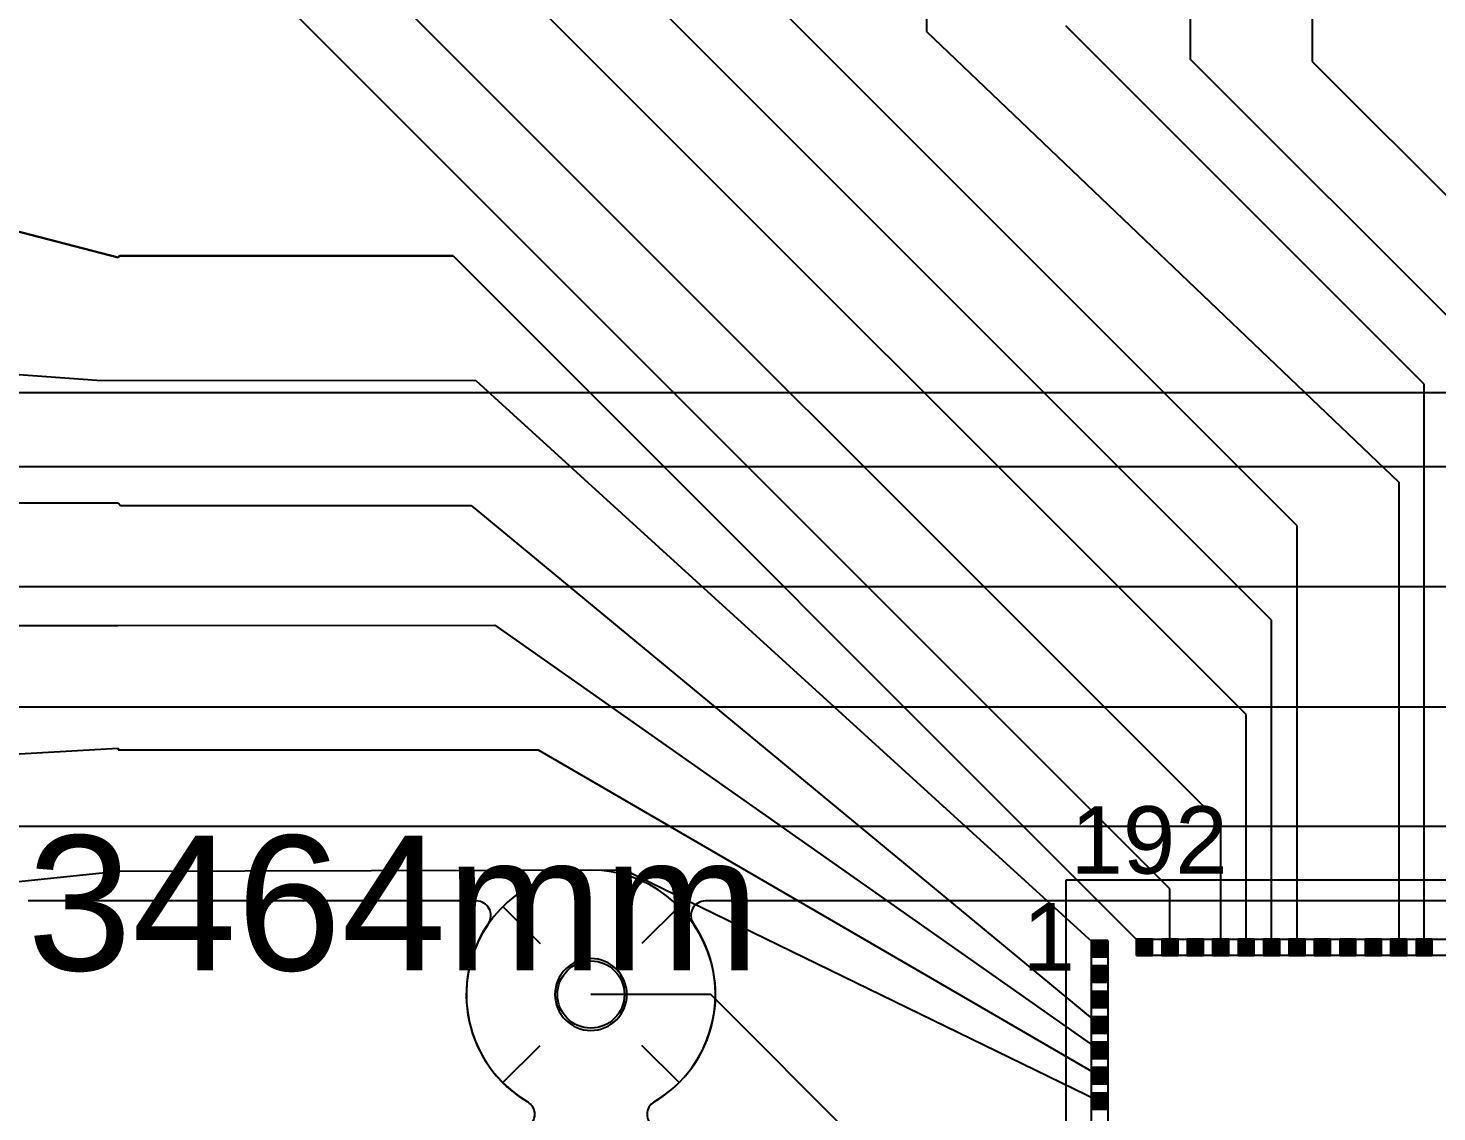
# Model space of a CAD drawing. Header units: inches. Extents: x -0.63 to 3.45, y 0 to 2.67.
# Drawn here: x 0.6427 to 0.9364, y 1.1405 to 1.3665 of the extents above; entities that cross this region are included whole.
import ezdxf

# ---------------------------------------------------------------- set-up
doc = ezdxf.new("R2010")
doc.units = ezdxf.units.IN
doc.header["$MEASUREMENT"] = 0
for name, color, linetype in [('BOARD_DIMS', 7, 'Continuous'), ('Bottom', 7, 'Continuous'), ('DIE_PAD_Layer_20', 7, 'Continuous'), ('L2_GND', 7, 'Continuous'), ('L5_GND', 7, 'Continuous'), ('Layer_20', 7, 'Continuous'), ('LAYNR4', 7, 'Continuous'), ('LAYNR5', 7, 'Continuous'), ('LAYNR8', 7, 'Continuous'), ('PADLAYER_BOT', 7, 'Continuous'), ('PADLAYER_INNER', 7, 'Continuous'), ('PADLAYER_TOP', 7, 'Continuous'), ('TOOL_TOP', 7, 'Continuous'), ('Trace_Route_Top', 7, 'Continuous')]:
    doc.layers.add(name, color=color, linetype=linetype)

# ---------------------------------------------------------------- blocks, each defined once
blk = doc.blocks.new('SE185')
at = {"layer": 'Trace_Route_Top', "color": 7, "linetype": 'Continuous'}
for p, q in [((0.93374, 1.29226), (0.859, 1.367)), ((0.93374, 1.17482), (0.93374, 1.29226))]:
    blk.add_line(p, q, dxfattribs=at)
blk = doc.blocks.new('SE184')
at = {"layer": 'Trace_Route_Top'}
blk.add_blockref('SE185', (0, 0), dxfattribs=at)
blk = doc.blocks.new('SE195')
at = {"layer": 'Trace_Route_Top', "color": 7, "linetype": 'Continuous'}
blk.add_line((0.56, 1.3), (0.657, 1.29311), dxfattribs=at)
blk = doc.blocks.new('SE194')
at = {"layer": 'Trace_Route_Top'}
blk.add_blockref('SE195', (0, 0), dxfattribs=at)
blk = doc.blocks.new('SE197')
at = {"layer": 'Trace_Route_Top', "color": 7, "linetype": 'Continuous'}
blk.add_line((0.657, 1.29311), (0.736, 1.293), dxfattribs=at)
blk = doc.blocks.new('SE196')
at = {"layer": 'Trace_Route_Top'}
blk.add_blockref('SE197', (0, 0), dxfattribs=at)
blk = doc.blocks.new('SE199')
at = {"layer": 'Trace_Route_Top', "color": 7, "linetype": 'Continuous'}
blk.add_line((0.736, 1.293), (0.86606, 1.17457), dxfattribs=at)
blk = doc.blocks.new('SE198')
at = {"layer": 'Trace_Route_Top'}
blk.add_blockref('SE199', (0, 0), dxfattribs=at)
blk = doc.blocks.new('SE223')
at = {"layer": 'LAYNR4', "color": 7, "linetype": 'Continuous'}
blk.add_line((1.7, 1.275), (0.6, 1.275), dxfattribs=at)
blk = doc.blocks.new('SE222')
at = {"layer": 'LAYNR4'}
blk.add_blockref('SE223', (0, 0), dxfattribs=at)
blk = doc.blocks.new('SE225')
at = {"layer": 'Trace_Route_Top', "color": 7, "linetype": 'Continuous'}
for p, q in [((0.525, 1.26), (0.55252, 1.26752)), ((0.55252, 1.26752), (0.66142, 1.26752))]:
    blk.add_line(p, q, dxfattribs=at)
blk = doc.blocks.new('SE224')
at = {"layer": 'Trace_Route_Top'}
blk.add_blockref('SE225', (0, 0), dxfattribs=at)
blk = doc.blocks.new('SE227')
at = {"layer": 'Trace_Route_Top', "color": 7, "linetype": 'Continuous'}
blk.add_line((0.66142, 1.26752), (0.66194, 1.267), dxfattribs=at)
blk = doc.blocks.new('SE226')
at = {"layer": 'Trace_Route_Top'}
blk.add_blockref('SE227', (0, 0), dxfattribs=at)
blk = doc.blocks.new('SE229')
at = {"layer": 'Trace_Route_Top', "color": 7, "linetype": 'Continuous'}
blk.add_line((0.66194, 1.267), (0.735, 1.267), dxfattribs=at)
blk = doc.blocks.new('SE228')
at = {"layer": 'Trace_Route_Top'}
blk.add_blockref('SE229', (0, 0), dxfattribs=at)
blk = doc.blocks.new('SE231')
at = {"layer": 'Trace_Route_Top', "color": 7, "linetype": 'Continuous'}
blk.add_line((0.735, 1.267), (0.86606, 1.15867), dxfattribs=at)
blk = doc.blocks.new('SE230')
at = {"layer": 'Trace_Route_Top'}
blk.add_blockref('SE231', (0, 0), dxfattribs=at)
blk = doc.blocks.new('SE283')
at = {"layer": 'Trace_Route_Top', "color": 7, "linetype": 'Continuous'}
blk.add_line((0.91043, 1.50669), (0.91043, 1.35957), dxfattribs=at)
blk = doc.blocks.new('SE282')
at = {"layer": 'Trace_Route_Top'}
blk.add_blockref('SE283', (0, 0), dxfattribs=at)
blk = doc.blocks.new('SE285')
at = {"layer": 'Trace_Route_Top', "color": 7, "linetype": 'Continuous'}
for p, q in [((0.91043, 1.35957), (0.96024, 1.30976)), ((0.96024, 1.30976), (0.96024, 1.17482))]:
    blk.add_line(p, q, dxfattribs=at)
blk = doc.blocks.new('SE284')
at = {"layer": 'Trace_Route_Top'}
blk.add_blockref('SE285', (0, 0), dxfattribs=at)
blk = doc.blocks.new('SE351')
at = {"layer": 'Trace_Route_Top', "color": 7, "linetype": 'Continuous'}
for p, q in [((0.66172, 1.319), (0.66142, 1.3187)), ((0.73125, 1.319), (0.66172, 1.319))]:
    blk.add_line(p, q, dxfattribs=at)
blk = doc.blocks.new('SE350')
at = {"layer": 'Trace_Route_Top'}
blk.add_blockref('SE351', (0, 0), dxfattribs=at)
blk = doc.blocks.new('SE353')
at = {"layer": 'Trace_Route_Top', "color": 7, "linetype": 'Continuous'}
blk.add_line((0.66142, 1.3187), (0.56, 1.345), dxfattribs=at)
blk = doc.blocks.new('SE352')
at = {"layer": 'Trace_Route_Top'}
blk.add_blockref('SE353', (0, 0), dxfattribs=at)
blk = doc.blocks.new('SE357')
at = {"layer": 'Trace_Route_Top', "color": 7, "linetype": 'Continuous'}
for p, q in [((0.66172, 1.319), (0.66142, 1.3187)), ((0.73125, 1.319), (0.66172, 1.319))]:
    blk.add_line(p, q, dxfattribs=at)
blk = doc.blocks.new('SE356')
at = {"layer": 'Trace_Route_Top'}
blk.add_blockref('SE357', (0, 0), dxfattribs=at)
blk = doc.blocks.new('SE359')
at = {"layer": 'Trace_Route_Top', "color": 7, "linetype": 'Continuous'}
blk.add_line((0.66142, 1.3187), (0.56, 1.345), dxfattribs=at)
blk = doc.blocks.new('SE358')
at = {"layer": 'Trace_Route_Top'}
blk.add_blockref('SE359', (0, 0), dxfattribs=at)
blk = doc.blocks.new('SE363')
at = {"layer": 'Trace_Route_Top', "color": 7, "linetype": 'Continuous'}
for p, q in [((0.89663, 1.22337), (0.73906, 1.38094)), ((0.89663, 1.17482), (0.89663, 1.22337))]:
    blk.add_line(p, q, dxfattribs=at)
blk = doc.blocks.new('SE362')
at = {"layer": 'Trace_Route_Top'}
blk.add_blockref('SE363', (0, 0), dxfattribs=at)
blk = doc.blocks.new('SE369')
at = {"layer": 'Trace_Route_Top', "color": 7, "linetype": 'Continuous'}
for p, q in [((0.66142, 1.3187), (0.66172, 1.319)), ((0.66172, 1.319), (0.73125, 1.319))]:
    blk.add_line(p, q, dxfattribs=at)
blk = doc.blocks.new('SE368')
at = {"layer": 'Trace_Route_Top'}
blk.add_blockref('SE369', (0, 0), dxfattribs=at)
blk = doc.blocks.new('SE371')
at = {"layer": 'Trace_Route_Top', "color": 7, "linetype": 'Continuous'}
blk.add_line((0.73125, 1.319), (0.87543, 1.17482), dxfattribs=at)
blk = doc.blocks.new('SE370')
at = {"layer": 'Trace_Route_Top'}
blk.add_blockref('SE371', (0, 0), dxfattribs=at)
blk = doc.blocks.new('SE373')
at = {"layer": 'Trace_Route_Top', "color": 7, "linetype": 'Continuous'}
for p, q in [((0.89133, 1.20067), (0.69653, 1.39547)), ((0.89133, 1.17482), (0.89133, 1.20067))]:
    blk.add_line(p, q, dxfattribs=at)
blk = doc.blocks.new('SE372')
at = {"layer": 'Trace_Route_Top'}
blk.add_blockref('SE373', (0, 0), dxfattribs=at)
blk = doc.blocks.new('SE377')
at = {"layer": 'Trace_Route_Top', "color": 7, "linetype": 'Continuous'}
for p, q in [((0.66142, 1.3187), (0.66172, 1.319)), ((0.66172, 1.319), (0.73125, 1.319))]:
    blk.add_line(p, q, dxfattribs=at)
blk = doc.blocks.new('SE376')
at = {"layer": 'Trace_Route_Top'}
blk.add_blockref('SE377', (0, 0), dxfattribs=at)
blk = doc.blocks.new('SE379')
at = {"layer": 'Trace_Route_Top', "color": 7, "linetype": 'Continuous'}
blk.add_line((0.73125, 1.319), (0.87543, 1.17482), dxfattribs=at)
blk = doc.blocks.new('SE378')
at = {"layer": 'Trace_Route_Top'}
blk.add_blockref('SE379', (0, 0), dxfattribs=at)
blk = doc.blocks.new('SE381')
at = {"layer": 'Trace_Route_Top', "color": 7, "linetype": 'Continuous'}
for p, q in [((0.88073, 1.187), (0.69785, 1.36988)), ((0.88073, 1.17482), (0.88073, 1.187))]:
    blk.add_line(p, q, dxfattribs=at)
blk = doc.blocks.new('SE380')
at = {"layer": 'Trace_Route_Top'}
blk.add_blockref('SE381', (0, 0), dxfattribs=at)
blk = doc.blocks.new('SE385')
at = {"layer": 'Trace_Route_Top', "color": 7, "linetype": 'Continuous'}
blk.add_line((0.56, 1.345), (0.66142, 1.3187), dxfattribs=at)
blk = doc.blocks.new('SE384')
at = {"layer": 'Trace_Route_Top'}
blk.add_blockref('SE385', (0, 0), dxfattribs=at)
blk = doc.blocks.new('SE387')
at = {"layer": 'Trace_Route_Top', "color": 7, "linetype": 'Continuous'}
for p, q in [((0.66142, 1.3187), (0.66172, 1.319)), ((0.66172, 1.319), (0.73125, 1.319))]:
    blk.add_line(p, q, dxfattribs=at)
blk = doc.blocks.new('SE386')
at = {"layer": 'Trace_Route_Top'}
blk.add_blockref('SE387', (0, 0), dxfattribs=at)
blk = doc.blocks.new('SE389')
at = {"layer": 'Trace_Route_Top', "color": 7, "linetype": 'Continuous'}
blk.add_line((0.73125, 1.319), (0.87543, 1.17482), dxfattribs=at)
blk = doc.blocks.new('SE388')
at = {"layer": 'Trace_Route_Top'}
blk.add_blockref('SE389', (0, 0), dxfattribs=at)
blk = doc.blocks.new('SE411')
at = {"layer": 'Trace_Route_Top', "color": 7, "linetype": 'Continuous'}
for p, q in [((0.945, 1.3), (0.885, 1.36)), ((0.93904, 1.17482), (0.945, 1.3))]:
    blk.add_line(p, q, dxfattribs=at)
blk = doc.blocks.new('SE410')
at = {"layer": 'Trace_Route_Top'}
blk.add_blockref('SE411', (0, 0), dxfattribs=at)
blk = doc.blocks.new('SE413')
at = {"layer": 'Trace_Route_Top', "color": 7, "linetype": 'Continuous'}
blk.add_line((0.885, 1.36), (0.885, 1.41), dxfattribs=at)
blk = doc.blocks.new('SE412')
at = {"layer": 'Trace_Route_Top'}
blk.add_blockref('SE413', (0, 0), dxfattribs=at)
blk = doc.blocks.new('SE415')
at = {"layer": 'Trace_Route_Top', "color": 7, "linetype": 'Continuous'}
for p, q in [((0.90724, 1.26276), (0.785, 1.385)), ((0.90724, 1.17482), (0.90724, 1.26276))]:
    blk.add_line(p, q, dxfattribs=at)
blk = doc.blocks.new('SE414')
at = {"layer": 'Trace_Route_Top'}
blk.add_blockref('SE415', (0, 0), dxfattribs=at)
blk = doc.blocks.new('SE419')
at = {"layer": 'Trace_Route_Top', "color": 7, "linetype": 'Continuous'}
for p, q in [((0.90194, 1.24306), (0.75689, 1.38811)), ((0.90194, 1.17482), (0.90194, 1.24306))]:
    blk.add_line(p, q, dxfattribs=at)
blk = doc.blocks.new('SE418')
at = {"layer": 'Trace_Route_Top'}
blk.add_blockref('SE419', (0, 0), dxfattribs=at)
blk = doc.blocks.new('SE435')
at = {"layer": 'Trace_Route_Top', "color": 7, "linetype": 'Continuous'}
blk.add_line((0.83083, 1.11917), (0.785, 1.165), dxfattribs=at)
blk = doc.blocks.new('SE434')
at = {"layer": 'Trace_Route_Top'}
blk.add_blockref('SE435', (0, 0), dxfattribs=at)
blk = doc.blocks.new('SE437')
at = {"layer": 'Trace_Route_Top', "color": 7, "linetype": 'Continuous'}
blk.add_line((0.785, 1.165), (0.76, 1.165), dxfattribs=at)
blk = doc.blocks.new('SE436')
at = {"layer": 'Trace_Route_Top'}
blk.add_blockref('SE437', (0, 0), dxfattribs=at)
blk = doc.blocks.new('SE571')
at = {"layer": 'Trace_Route_Top', "color": 7, "linetype": 'Continuous'}
blk.add_line((0.83, 1.50669), (0.83, 1.36581), dxfattribs=at)
blk = doc.blocks.new('SE570')
at = {"layer": 'Trace_Route_Top'}
blk.add_blockref('SE571', (0, 0), dxfattribs=at)
blk = doc.blocks.new('SE573')
at = {"layer": 'Trace_Route_Top', "color": 7, "linetype": 'Continuous'}
for p, q in [((0.83, 1.36581), (0.92844, 1.27181)), ((0.92844, 1.27181), (0.92844, 1.17482))]:
    blk.add_line(p, q, dxfattribs=at)
blk = doc.blocks.new('SE572')
at = {"layer": 'Trace_Route_Top'}
blk.add_blockref('SE573', (0, 0), dxfattribs=at)
blk = doc.blocks.new('SE675')
at = {"layer": 'LAYNR4', "color": 7, "linetype": 'Continuous'}
blk.add_line((1.725, 1.25), (0.61, 1.25), dxfattribs=at)
blk = doc.blocks.new('SE674')
at = {"layer": 'LAYNR4'}
blk.add_blockref('SE675', (0, 0), dxfattribs=at)
blk = doc.blocks.new('SE677')
at = {"layer": 'Trace_Route_Top', "color": 7, "linetype": 'Continuous'}
for p, q in [((0.57, 1.24), (0.57, 1.24193)), ((0.57, 1.24193), (0.66142, 1.24193))]:
    blk.add_line(p, q, dxfattribs=at)
blk = doc.blocks.new('SE676')
at = {"layer": 'Trace_Route_Top'}
blk.add_blockref('SE677', (0, 0), dxfattribs=at)
blk = doc.blocks.new('SE679')
at = {"layer": 'Trace_Route_Top', "color": 7, "linetype": 'Continuous'}
blk.add_line((0.66142, 1.24193), (0.74, 1.242), dxfattribs=at)
blk = doc.blocks.new('SE678')
at = {"layer": 'Trace_Route_Top'}
blk.add_blockref('SE679', (0, 0), dxfattribs=at)
blk = doc.blocks.new('SE681')
at = {"layer": 'Trace_Route_Top', "color": 7, "linetype": 'Continuous'}
blk.add_line((0.74, 1.242), (0.86606, 1.15337), dxfattribs=at)
blk = doc.blocks.new('SE680')
at = {"layer": 'Trace_Route_Top'}
blk.add_blockref('SE681', (0, 0), dxfattribs=at)
blk = doc.blocks.new('SE683')
at = {"layer": 'LAYNR4', "color": 7, "linetype": 'Continuous'}
blk.add_line((0.61917, 1.225), (1.75, 1.225), dxfattribs=at)
blk = doc.blocks.new('SE682')
at = {"layer": 'LAYNR4'}
blk.add_blockref('SE683', (0, 0), dxfattribs=at)
blk = doc.blocks.new('SE689')
at = {"layer": 'Trace_Route_Top', "color": 7, "linetype": 'Continuous'}
for p, q in [((0.54866, 1.21), (0.66142, 1.21634)), ((0.66142, 1.21634), (0.66142, 1.216)), ((0.525, 1.21), (0.54866, 1.21))]:
    blk.add_line(p, q, dxfattribs=at)
blk = doc.blocks.new('SE688')
at = {"layer": 'Trace_Route_Top'}
blk.add_blockref('SE689', (0, 0), dxfattribs=at)
blk = doc.blocks.new('SE691')
at = {"layer": 'Trace_Route_Top', "color": 7, "linetype": 'Continuous'}
blk.add_line((0.66142, 1.216), (0.749, 1.216), dxfattribs=at)
blk = doc.blocks.new('SE690')
at = {"layer": 'Trace_Route_Top'}
blk.add_blockref('SE691', (0, 0), dxfattribs=at)
blk = doc.blocks.new('SE693')
at = {"layer": 'Trace_Route_Top', "color": 7, "linetype": 'Continuous'}
blk.add_line((0.749, 1.216), (0.86606, 1.14806), dxfattribs=at)
blk = doc.blocks.new('SE692')
at = {"layer": 'Trace_Route_Top'}
blk.add_blockref('SE693', (0, 0), dxfattribs=at)
blk = doc.blocks.new('SE701')
at = {"layer": 'LAYNR4', "color": 7, "linetype": 'Continuous'}
blk.add_line((1.675, 1.2), (0.635, 1.2), dxfattribs=at)
blk = doc.blocks.new('SE700')
at = {"layer": 'LAYNR4'}
blk.add_blockref('SE701', (0, 0), dxfattribs=at)
blk = doc.blocks.new('SE703')
at = {"layer": 'Trace_Route_Top', "color": 7, "linetype": 'Continuous'}
blk.add_line((0.55925, 1.18), (0.66142, 1.19075), dxfattribs=at)
blk = doc.blocks.new('SE702')
at = {"layer": 'Trace_Route_Top'}
blk.add_blockref('SE703', (0, 0), dxfattribs=at)
blk = doc.blocks.new('SE705')
at = {"layer": 'Trace_Route_Top', "color": 7, "linetype": 'Continuous'}
blk.add_line((0.66142, 1.19075), (0.767, 1.191), dxfattribs=at)
blk = doc.blocks.new('SE704')
at = {"layer": 'Trace_Route_Top'}
blk.add_blockref('SE705', (0, 0), dxfattribs=at)
blk = doc.blocks.new('SE707')
at = {"layer": 'Trace_Route_Top', "color": 7, "linetype": 'Continuous'}
blk.add_line((0.767, 1.191), (0.86606, 1.14276), dxfattribs=at)
blk = doc.blocks.new('SE706')
at = {"layer": 'Trace_Route_Top'}
blk.add_blockref('SE707', (0, 0), dxfattribs=at)
blk = doc.blocks.new('SE723')
at = {"layer": 'L2_GND', "color": 7, "linetype": 'Continuous'}
for centre, radius, start, end in [((0.76, 1.1649652032), 0.0259684832033369, 300.4999962778, 239.5000037222), ((0.7452943729, 1.14), 0.0030059337820085, 300.5000075462, 59.4999924538), ((0.7747056271, 1.14), 0.0030059337820085, 120.5000075462, 239.4999924538), ((0.76, 1.1150347968), 0.0259684832033367, 120.4999962778, 59.5000037222)]:
    blk.add_arc(centre, radius, start, end, dxfattribs=at)
blk = doc.blocks.new('SE722')
at = {"layer": 'L2_GND'}
blk.add_blockref('SE723', (0, 0), dxfattribs=at)
blk = doc.blocks.new('SE831')
at = {"layer": 'L2_GND', "color": 7, "linetype": 'Continuous'}
blk.add_line((0.77838, 1.18338), (0.77061, 1.17561), dxfattribs=at)
blk = doc.blocks.new('SE830')
at = {"layer": 'L2_GND'}
blk.add_blockref('SE831', (0, 0), dxfattribs=at)
blk = doc.blocks.new('SE833')
at = {"layer": 'L2_GND', "color": 7, "linetype": 'Continuous'}
blk.add_line((0.74162, 1.18338), (0.74939, 1.17561), dxfattribs=at)
blk = doc.blocks.new('SE832')
at = {"layer": 'L2_GND'}
blk.add_blockref('SE833', (0, 0), dxfattribs=at)
blk = doc.blocks.new('SE835')
at = {"layer": 'L2_GND', "color": 7, "linetype": 'Continuous'}
blk.add_line((0.74162, 1.14662), (0.74939, 1.15439), dxfattribs=at)
blk = doc.blocks.new('SE834')
at = {"layer": 'L2_GND'}
blk.add_blockref('SE835', (0, 0), dxfattribs=at)
blk = doc.blocks.new('SE837')
at = {"layer": 'L2_GND', "color": 7, "linetype": 'Continuous'}
blk.add_line((0.77838, 1.14662), (0.77061, 1.15439), dxfattribs=at)
blk = doc.blocks.new('SE836')
at = {"layer": 'L2_GND'}
blk.add_blockref('SE837', (0, 0), dxfattribs=at)
blk = doc.blocks.new('SE1271')
at = {"layer": 'LAYNR4', "color": 7, "linetype": 'Continuous'}
for p, q in [((0.6, 1.2905), (1.42322, 1.2905)), ((0.73615, 1.1845), (0.64266, 1.1845)), ((1.53115, 1.1845), (0.78385, 1.1845))]:
    blk.add_line(p, q, dxfattribs=at)
for centre, radius, start, end in [((0.7361485955, 1.1814966095), 0.0030033907896274, 325.3732768708, 89.9732066377), ((0.7838514045, 1.1814966095), 0.0030033907896274, 90.0267933623, 214.6267231292), ((0.7600042112, 1.1649999605), 0.0260005721926344, 145.3309626447, 239.5308815079), ((0.7599957888, 1.1649999605), 0.0260005721926344, 300.4691184921, 34.6690373553), ((0.7452943729, 1.14), 0.0030059337820085, 300.5000075462, 59.4999924538), ((0.7747056271, 1.14), 0.0030059337820085, 120.5000075462, 239.4999924538)]:
    blk.add_arc(centre, radius, start, end, dxfattribs=at)
blk = doc.blocks.new('SE1270')
at = {"layer": 'LAYNR4'}
blk.add_blockref('SE1271', (0, 0), dxfattribs=at)
blk = doc.blocks.new('SE1367')
at = {"layer": 'L5_GND', "color": 7, "linetype": 'Continuous'}
for centre, radius, start, end in [((0.76, 1.1649652032), 0.0259684832033369, 300.4999962778, 239.5000037222), ((0.7452943729, 1.14), 0.0030059337820085, 300.5000075462, 59.4999924538), ((0.7747056271, 1.14), 0.0030059337820085, 120.5000075462, 239.4999924538), ((0.76, 1.1150347968), 0.0259684832033367, 120.4999962778, 59.5000037222)]:
    blk.add_arc(centre, radius, start, end, dxfattribs=at)
blk = doc.blocks.new('SE1366')
at = {"layer": 'L5_GND'}
blk.add_blockref('SE1367', (0, 0), dxfattribs=at)
blk = doc.blocks.new('SE1475')
at = {"layer": 'L5_GND', "color": 7, "linetype": 'Continuous'}
blk.add_line((0.77838, 1.18338), (0.77061, 1.17561), dxfattribs=at)
blk = doc.blocks.new('SE1474')
at = {"layer": 'L5_GND'}
blk.add_blockref('SE1475', (0, 0), dxfattribs=at)
blk = doc.blocks.new('SE1477')
at = {"layer": 'L5_GND', "color": 7, "linetype": 'Continuous'}
blk.add_line((0.74162, 1.18338), (0.74939, 1.17561), dxfattribs=at)
blk = doc.blocks.new('SE1476')
at = {"layer": 'L5_GND'}
blk.add_blockref('SE1477', (0, 0), dxfattribs=at)
blk = doc.blocks.new('SE1479')
at = {"layer": 'L5_GND', "color": 7, "linetype": 'Continuous'}
blk.add_line((0.74162, 1.14662), (0.74939, 1.15439), dxfattribs=at)
blk = doc.blocks.new('SE1478')
at = {"layer": 'L5_GND'}
blk.add_blockref('SE1479', (0, 0), dxfattribs=at)
blk = doc.blocks.new('SE1481')
at = {"layer": 'L5_GND', "color": 7, "linetype": 'Continuous'}
blk.add_line((0.77838, 1.14662), (0.77061, 1.15439), dxfattribs=at)
blk = doc.blocks.new('SE1480')
at = {"layer": 'L5_GND'}
blk.add_blockref('SE1481', (0, 0), dxfattribs=at)
blk = doc.blocks.new('SE1893')
at = {"layer": 'LAYNR5', "color": 7, "linetype": 'Continuous'}
for centre, radius, start, end in [((0.76, 1.1649652032), 0.0259684832033369, 300.4999962778, 239.5000037222), ((0.7452943729, 1.14), 0.0030059337820085, 300.5000075462, 59.4999924538), ((0.7747056271, 1.14), 0.0030059337820085, 120.5000075462, 239.4999924538), ((0.76, 1.1150347968), 0.0259684832033367, 120.4999962778, 59.5000037222)]:
    blk.add_arc(centre, radius, start, end, dxfattribs=at)
blk = doc.blocks.new('SE1892')
at = {"layer": 'LAYNR5'}
blk.add_blockref('SE1893', (0, 0), dxfattribs=at)
blk = doc.blocks.new('SE2125')
at = {"layer": 'Bottom', "color": 7, "linetype": 'Continuous'}
for centre, radius, start, end in [((0.76, 1.1649652032), 0.0259684832033369, 300.4999962778, 239.5000037222), ((0.7452943729, 1.14), 0.0030059337820085, 300.5000075462, 59.4999924538), ((0.7747056271, 1.14), 0.0030059337820085, 120.5000075462, 239.4999924538), ((0.76, 1.1150347968), 0.0259684832033367, 120.4999962778, 59.5000037222)]:
    blk.add_arc(centre, radius, start, end, dxfattribs=at)
blk = doc.blocks.new('SE2124')
at = {"layer": 'Bottom'}
blk.add_blockref('SE2125', (0, 0), dxfattribs=at)
blk = doc.blocks.new('SE2493')
at = {"layer": 'PADLAYER_TOP', "color": 7, "linetype": 'Continuous'}
for start, end in [(0, 180), (180, 0)]:
    blk.add_arc((0.76, 1.165), 0.0075000000000001, start, end, dxfattribs=at)
blk = doc.blocks.new('SE2492')
at = {"layer": 'PADLAYER_TOP'}
blk.add_blockref('SE2493', (0, 0), dxfattribs=at)
blk = doc.blocks.new('SE2495')
at = {"layer": 'PADLAYER_INNER', "color": 7, "linetype": 'Continuous'}
for start, end in [(0, 180), (180, 0)]:
    blk.add_arc((0.76, 1.165), 0.0075000000000001, start, end, dxfattribs=at)
blk = doc.blocks.new('SE2494')
at = {"layer": 'PADLAYER_INNER'}
blk.add_blockref('SE2495', (0, 0), dxfattribs=at)
blk = doc.blocks.new('SE2497')
at = {"layer": 'PADLAYER_BOT', "color": 7, "linetype": 'Continuous'}
for start, end in [(0, 180), (180, 0)]:
    blk.add_arc((0.76, 1.165), 0.0075000000000001, start, end, dxfattribs=at)
blk = doc.blocks.new('SE2496')
at = {"layer": 'PADLAYER_BOT'}
blk.add_blockref('SE2497', (0, 0), dxfattribs=at)
blk = doc.blocks.new('SE3825')
at = {"layer": 'Layer_20', "color": 7, "linetype": 'Continuous'}
for p, q in [((0.85909, 1.18888), (1.14091, 1.18888)), ((0.85909, 0.91112), (0.85909, 1.18888)), ((1.14091, 1.18888), (1.14091, 0.91112)), ((1.14091, 0.91112), (0.85909, 0.91112))]:
    blk.add_line(p, q, dxfattribs=at)
blk = doc.blocks.new('SE3824')
at = {"layer": 'Layer_20'}
blk.add_blockref('SE3825', (0, 0), dxfattribs=at)
blk = doc.blocks.new('SE3831')
at = {"layer": 'LAYNR8', "color": 7, "linetype": 'Continuous'}
for p, q in [((0.86437, 0.92374), (0.86437, 1.17626)), ((0.86437, 1.17626), (0.86776, 1.17626)), ((0.86776, 1.17626), (0.86776, 0.92374)), ((0.86776, 0.92374), (0.86437, 0.92374))]:
    blk.add_line(p, q, dxfattribs=at)
blk = doc.blocks.new('SE3830')
at = {"layer": 'LAYNR8'}
blk.add_blockref('SE3831', (0, 0), dxfattribs=at)
blk = doc.blocks.new('SE3837')
at = {"layer": 'LAYNR8', "color": 7, "linetype": 'Continuous'}
for p, q in [((0.87374, 1.17312), (0.87374, 1.17651)), ((0.87374, 1.17651), (1.12626, 1.17651)), ((1.12626, 1.17651), (1.12626, 1.17312)), ((1.12626, 1.17312), (0.87374, 1.17312))]:
    blk.add_line(p, q, dxfattribs=at)
blk = doc.blocks.new('SE3836')
at = {"layer": 'LAYNR8'}
blk.add_blockref('SE3837', (0, 0), dxfattribs=at)

msp = doc.modelspace()

# ---------------------------------------------------------------- hatches: boundary and pattern name
at = {"layer": 'DIE_PAD_Layer_20', "linetype": 'Continuous'}
for points in [[(0.8643699999999999, 1.17288), (0.8677599999999999, 1.17288), (0.8677599999999999, 1.17626), (0.8643699999999999, 1.17626)], [(0.8737399999999999, 1.17312), (0.8771199999999999, 1.17312), (0.8771199999999999, 1.17651), (0.8737399999999999, 1.17651)], [(0.8790399999999999, 1.17312), (0.8824299999999999, 1.17312), (0.8824299999999999, 1.17651), (0.8790399999999999, 1.17651)], [(0.8843399999999999, 1.17312), (0.8877299999999998, 1.17312), (0.8877299999999998, 1.17651), (0.8843399999999999, 1.17651)], [(0.8896399999999999, 1.17312), (0.8930299999999998, 1.17312), (0.8930299999999998, 1.17651), (0.8896399999999999, 1.17651)], [(0.8949399999999997, 1.17312), (0.8983299999999999, 1.17312), (0.8983299999999999, 1.17651), (0.8949399999999997, 1.17651)], [(0.9002399999999998, 1.17312), (0.9036299999999999, 1.17312), (0.9036299999999999, 1.17651), (0.9002399999999998, 1.17651)], [(0.9055399999999999, 1.17312), (0.9089299999999999, 1.17312), (0.9089299999999999, 1.17651), (0.9055399999999999, 1.17651)], [(0.9108399999999999, 1.17312), (0.9142299999999999, 1.17312), (0.9142299999999999, 1.17651), (0.9108399999999999, 1.17651)], [(0.9161399999999998, 1.17312), (0.9195299999999997, 1.17312), (0.9195299999999997, 1.17651), (0.9161399999999998, 1.17651)], [(0.9214499999999998, 1.17312), (0.9248299999999998, 1.17312), (0.9248299999999998, 1.17651), (0.9214499999999998, 1.17651)], [(0.9267499999999999, 1.17312), (0.9301299999999999, 1.17312), (0.9301299999999999, 1.17651), (0.9267499999999999, 1.17651)], [(0.9320499999999999, 1.17312), (0.9354299999999999, 1.17312), (0.9354299999999999, 1.17651), (0.9320499999999999, 1.17651)], [(0.8643699999999999, 1.16757), (0.8677599999999999, 1.16757), (0.8677599999999999, 1.17096), (0.8643699999999999, 1.17096)], [(0.8643699999999999, 1.16227), (0.8677599999999999, 1.16227), (0.8677599999999999, 1.16566), (0.8643699999999999, 1.16566)], [(0.8643699999999999, 1.15697), (0.8677599999999999, 1.15697), (0.8677599999999999, 1.16036), (0.8643699999999999, 1.16036)], [(0.8643699999999999, 1.15167), (0.8677599999999999, 1.15167), (0.8677599999999999, 1.15506), (0.8643699999999999, 1.15506)], [(0.8643699999999999, 1.14637), (0.8677599999999999, 1.14637), (0.8677599999999999, 1.14976), (0.8643699999999999, 1.14976)], [(0.8643699999999999, 1.14107), (0.8677599999999999, 1.14107), (0.8677599999999999, 1.14446), (0.8643699999999999, 1.14446)]]:
    msp.add_hatch(color=7, dxfattribs=at).paths.add_polyline_path(points)
at = {"layer": 'PADLAYER_TOP', "linetype": 'Continuous'}
for points in [[(0.8643699999999999, 1.17288), (0.8677599999999999, 1.17288), (0.8677599999999999, 1.17626), (0.8643699999999999, 1.17626)], [(0.8737399999999999, 1.17312), (0.8771199999999999, 1.17312), (0.8771199999999999, 1.17651), (0.8737399999999999, 1.17651)], [(0.8790399999999999, 1.17312), (0.8824299999999999, 1.17312), (0.8824299999999999, 1.17651), (0.8790399999999999, 1.17651)], [(0.8843399999999999, 1.17312), (0.8877299999999998, 1.17312), (0.8877299999999998, 1.17651), (0.8843399999999999, 1.17651)], [(0.8896399999999999, 1.17312), (0.8930299999999998, 1.17312), (0.8930299999999998, 1.17651), (0.8896399999999999, 1.17651)], [(0.8949399999999997, 1.17312), (0.8983299999999999, 1.17312), (0.8983299999999999, 1.17651), (0.8949399999999997, 1.17651)], [(0.9002399999999998, 1.17312), (0.9036299999999999, 1.17312), (0.9036299999999999, 1.17651), (0.9002399999999998, 1.17651)], [(0.9055399999999999, 1.17312), (0.9089299999999999, 1.17312), (0.9089299999999999, 1.17651), (0.9055399999999999, 1.17651)], [(0.9108399999999999, 1.17312), (0.9142299999999999, 1.17312), (0.9142299999999999, 1.17651), (0.9108399999999999, 1.17651)], [(0.9161399999999998, 1.17312), (0.9195299999999997, 1.17312), (0.9195299999999997, 1.17651), (0.9161399999999998, 1.17651)], [(0.9214499999999998, 1.17312), (0.9248299999999998, 1.17312), (0.9248299999999998, 1.17651), (0.9214499999999998, 1.17651)], [(0.9267499999999999, 1.17312), (0.9301299999999999, 1.17312), (0.9301299999999999, 1.17651), (0.9267499999999999, 1.17651)], [(0.9320499999999999, 1.17312), (0.9354299999999999, 1.17312), (0.9354299999999999, 1.17651), (0.9320499999999999, 1.17651)], [(0.8643699999999999, 1.16757), (0.8677599999999999, 1.16757), (0.8677599999999999, 1.17096), (0.8643699999999999, 1.17096)], [(0.8643699999999999, 1.16227), (0.8677599999999999, 1.16227), (0.8677599999999999, 1.16566), (0.8643699999999999, 1.16566)], [(0.8643699999999999, 1.15697), (0.8677599999999999, 1.15697), (0.8677599999999999, 1.16036), (0.8643699999999999, 1.16036)], [(0.8643699999999999, 1.15167), (0.8677599999999999, 1.15167), (0.8677599999999999, 1.15506), (0.8643699999999999, 1.15506)], [(0.8643699999999999, 1.14637), (0.8677599999999999, 1.14637), (0.8677599999999999, 1.14976), (0.8643699999999999, 1.14976)], [(0.8643699999999999, 1.14107), (0.8677599999999999, 1.14107), (0.8677599999999999, 1.14446), (0.8643699999999999, 1.14446)]]:
    msp.add_hatch(color=7, dxfattribs=at).paths.add_polyline_path(points)

# ---------------------------------------------------------------- linework, layer by layer
at = {"layer": 'DIE_PAD_Layer_20', "color": 7, "linetype": 'Continuous'}
for p, q in [((0.86776, 1.17626), (0.86437, 1.17626)), ((0.86437, 1.17626), (0.86437, 1.17288)), ((0.86776, 1.17288), (0.86776, 1.17626)), ((0.87712, 1.17651), (0.87374, 1.17651)), ((0.87374, 1.17651), (0.87374, 1.17312)), ((0.87712, 1.17312), (0.87712, 1.17651)), ((0.88243, 1.17651), (0.87904, 1.17651)), ((0.87904, 1.17651), (0.87904, 1.17312)), ((0.88243, 1.17312), (0.88243, 1.17651)), ((0.88773, 1.17651), (0.88434, 1.17651)), ((0.88434, 1.17651), (0.88434, 1.17312)), ((0.88773, 1.17312), (0.88773, 1.17651)), ((0.89303, 1.17651), (0.88964, 1.17651)), ((0.88964, 1.17651), (0.88964, 1.17312)), ((0.89303, 1.17312), (0.89303, 1.17651)), ((0.89833, 1.17651), (0.89494, 1.17651)), ((0.89494, 1.17651), (0.89494, 1.17312)), ((0.89833, 1.17312), (0.89833, 1.17651)), ((0.90363, 1.17651), (0.90024, 1.17651)), ((0.90024, 1.17651), (0.90024, 1.17312)), ((0.90363, 1.17312), (0.90363, 1.17651)), ((0.90893, 1.17651), (0.90554, 1.17651)), ((0.90554, 1.17651), (0.90554, 1.17312)), ((0.90893, 1.17312), (0.90893, 1.17651)), ((0.91423, 1.17651), (0.91084, 1.17651)), ((0.91084, 1.17651), (0.91084, 1.17312)), ((0.91423, 1.17312), (0.91423, 1.17651)), ((0.91953, 1.17651), (0.91614, 1.17651)), ((0.91614, 1.17651), (0.91614, 1.17312)), ((0.91953, 1.17312), (0.91953, 1.17651)), ((0.92483, 1.17651), (0.92145, 1.17651)), ((0.92145, 1.17651), (0.92145, 1.17312)), ((0.92483, 1.17312), (0.92483, 1.17651)), ((0.93013, 1.17651), (0.92675, 1.17651)), ((0.92675, 1.17651), (0.92675, 1.17312)), ((0.93013, 1.17312), (0.93013, 1.17651)), ((0.93543, 1.17651), (0.93205, 1.17651)), ((0.93205, 1.17651), (0.93205, 1.17312)), ((0.93543, 1.17312), (0.93543, 1.17651)), ((0.86437, 1.17288), (0.86776, 1.17288)), ((0.87374, 1.17312), (0.87712, 1.17312)), ((0.87904, 1.17312), (0.88243, 1.17312)), ((0.88434, 1.17312), (0.88773, 1.17312)), ((0.88964, 1.17312), (0.89303, 1.17312)), ((0.89494, 1.17312), (0.89833, 1.17312)), ((0.90024, 1.17312), (0.90363, 1.17312)), ((0.90554, 1.17312), (0.90893, 1.17312)), ((0.91084, 1.17312), (0.91423, 1.17312)), ((0.91614, 1.17312), (0.91953, 1.17312)), ((0.92145, 1.17312), (0.92483, 1.17312)), ((0.92675, 1.17312), (0.93013, 1.17312)), ((0.93205, 1.17312), (0.93543, 1.17312)), ((0.86776, 1.17096), (0.86437, 1.17096)), ((0.86437, 1.17096), (0.86437, 1.16757)), ((0.86776, 1.16757), (0.86776, 1.17096)), ((0.86437, 1.16757), (0.86776, 1.16757)), ((0.86776, 1.16566), (0.86437, 1.16566)), ((0.86437, 1.16566), (0.86437, 1.16227)), ((0.86776, 1.16227), (0.86776, 1.16566)), ((0.86437, 1.16227), (0.86776, 1.16227)), ((0.86776, 1.16036), (0.86437, 1.16036)), ((0.86437, 1.16036), (0.86437, 1.15697)), ((0.86776, 1.15697), (0.86776, 1.16036)), ((0.86437, 1.15697), (0.86776, 1.15697)), ((0.86776, 1.15506), (0.86437, 1.15506)), ((0.86437, 1.15506), (0.86437, 1.15167)), ((0.86776, 1.15167), (0.86776, 1.15506)), ((0.86437, 1.15167), (0.86776, 1.15167)), ((0.86776, 1.14976), (0.86437, 1.14976)), ((0.86437, 1.14976), (0.86437, 1.14637)), ((0.86776, 1.14637), (0.86776, 1.14976)), ((0.86437, 1.14637), (0.86776, 1.14637)), ((0.86776, 1.14446), (0.86437, 1.14446)), ((0.86437, 1.14446), (0.86437, 1.14107)), ((0.86776, 1.14107), (0.86776, 1.14446)), ((0.86437, 1.14107), (0.86776, 1.14107))]:
    msp.add_line(p, q, dxfattribs=at)
at = {"layer": 'PADLAYER_TOP', "color": 7, "linetype": 'Continuous'}
for p, q in [((0.86776, 1.17626), (0.86437, 1.17626)), ((0.86437, 1.17626), (0.86437, 1.17288)), ((0.86776, 1.17288), (0.86776, 1.17626)), ((0.87712, 1.17651), (0.87374, 1.17651)), ((0.87374, 1.17651), (0.87374, 1.17312)), ((0.87712, 1.17312), (0.87712, 1.17651)), ((0.88243, 1.17651), (0.87904, 1.17651)), ((0.87904, 1.17651), (0.87904, 1.17312)), ((0.88243, 1.17312), (0.88243, 1.17651)), ((0.88773, 1.17651), (0.88434, 1.17651)), ((0.88434, 1.17651), (0.88434, 1.17312)), ((0.88773, 1.17312), (0.88773, 1.17651)), ((0.89303, 1.17651), (0.88964, 1.17651)), ((0.88964, 1.17651), (0.88964, 1.17312)), ((0.89303, 1.17312), (0.89303, 1.17651)), ((0.89833, 1.17651), (0.89494, 1.17651)), ((0.89494, 1.17651), (0.89494, 1.17312)), ((0.89833, 1.17312), (0.89833, 1.17651)), ((0.90363, 1.17651), (0.90024, 1.17651)), ((0.90024, 1.17651), (0.90024, 1.17312)), ((0.90363, 1.17312), (0.90363, 1.17651)), ((0.90893, 1.17651), (0.90554, 1.17651)), ((0.90554, 1.17651), (0.90554, 1.17312)), ((0.90893, 1.17312), (0.90893, 1.17651)), ((0.91423, 1.17651), (0.91084, 1.17651)), ((0.91084, 1.17651), (0.91084, 1.17312)), ((0.91423, 1.17312), (0.91423, 1.17651)), ((0.91953, 1.17651), (0.91614, 1.17651)), ((0.91614, 1.17651), (0.91614, 1.17312)), ((0.91953, 1.17312), (0.91953, 1.17651)), ((0.92483, 1.17651), (0.92145, 1.17651)), ((0.92145, 1.17651), (0.92145, 1.17312)), ((0.92483, 1.17312), (0.92483, 1.17651)), ((0.93013, 1.17651), (0.92675, 1.17651)), ((0.92675, 1.17651), (0.92675, 1.17312)), ((0.93013, 1.17312), (0.93013, 1.17651)), ((0.93543, 1.17651), (0.93205, 1.17651)), ((0.93205, 1.17651), (0.93205, 1.17312)), ((0.93543, 1.17312), (0.93543, 1.17651)), ((0.86437, 1.17288), (0.86776, 1.17288)), ((0.87374, 1.17312), (0.87712, 1.17312)), ((0.87904, 1.17312), (0.88243, 1.17312)), ((0.88434, 1.17312), (0.88773, 1.17312)), ((0.88964, 1.17312), (0.89303, 1.17312)), ((0.89494, 1.17312), (0.89833, 1.17312)), ((0.90024, 1.17312), (0.90363, 1.17312)), ((0.90554, 1.17312), (0.90893, 1.17312)), ((0.91084, 1.17312), (0.91423, 1.17312)), ((0.91614, 1.17312), (0.91953, 1.17312)), ((0.92145, 1.17312), (0.92483, 1.17312)), ((0.92675, 1.17312), (0.93013, 1.17312)), ((0.93205, 1.17312), (0.93543, 1.17312)), ((0.86776, 1.17096), (0.86437, 1.17096)), ((0.86437, 1.17096), (0.86437, 1.16757)), ((0.86776, 1.16757), (0.86776, 1.17096)), ((0.86437, 1.16757), (0.86776, 1.16757)), ((0.86776, 1.16566), (0.86437, 1.16566)), ((0.86437, 1.16566), (0.86437, 1.16227)), ((0.86776, 1.16227), (0.86776, 1.16566)), ((0.86437, 1.16227), (0.86776, 1.16227)), ((0.86776, 1.16036), (0.86437, 1.16036)), ((0.86437, 1.16036), (0.86437, 1.15697)), ((0.86776, 1.15697), (0.86776, 1.16036)), ((0.86437, 1.15697), (0.86776, 1.15697)), ((0.86776, 1.15506), (0.86437, 1.15506)), ((0.86437, 1.15506), (0.86437, 1.15167)), ((0.86776, 1.15167), (0.86776, 1.15506)), ((0.86437, 1.15167), (0.86776, 1.15167)), ((0.86776, 1.14976), (0.86437, 1.14976)), ((0.86437, 1.14976), (0.86437, 1.14637)), ((0.86776, 1.14637), (0.86776, 1.14976)), ((0.86437, 1.14637), (0.86776, 1.14637)), ((0.86776, 1.14446), (0.86437, 1.14446)), ((0.86437, 1.14446), (0.86437, 1.14107)), ((0.86776, 1.14107), (0.86776, 1.14446)), ((0.86437, 1.14107), (0.86776, 1.14107))]:
    msp.add_line(p, q, dxfattribs=at)
at = {"layer": 'TOOL_TOP', "color": 7, "linetype": 'Continuous'}
msp.add_circle((0.76, 1.165), 0.007, dxfattribs=at)

# ---------------------------------------------------------------- block references
for name in ['SE570', 'SE282', 'SE1270', 'SE412', 'SE372', 'SE418', 'SE414', 'SE362', 'SE222', 'SE380', 'SE184', 'SE572', 'SE410', 'SE284', 'SE352', 'SE358', 'SE384', 'SE350', 'SE356', 'SE368', 'SE376', 'SE386', 'SE370', 'SE378', 'SE388', 'SE194', 'SE196', 'SE198', 'SE674', 'SE224', 'SE226', 'SE228', 'SE230', 'SE676', 'SE678', 'SE680', 'SE682', 'SE688', 'SE690', 'SE692', 'SE700', 'SE702', 'SE704', 'SE722', 'SE1366', 'SE1892', 'SE2124', 'SE706', 'SE3824', 'SE832', 'SE1476', 'SE830', 'SE1474', 'SE3830', 'SE3836', 'SE2492', 'SE2494', 'SE2496', 'SE436', 'SE434', 'SE834', 'SE1478', 'SE836', 'SE1480']:
    msp.add_blockref(name, (0, 0))

# ---------------------------------------------------------------- texts
at = {"layer": 'BOARD_DIMS', "insert": (0.58783, 1.1696296063), "char_height": 0.028121, "width": 0.2102965676, "attachment_point": 7}
msp.add_mtext('{\\fArial|b0||i0||c0|p34;\\C7;\\H2.8121e-002;\\W1.;0.13464mm}', dxfattribs=at)
at = {"layer": 'Layer_20', "char_height": 0.014061, "attachment_point": 7}
for s, insert, width in [('{\\fArial|b0||i0||c0|p34;\\C7;\\H1.4061e-002;\\W1.;192}', (0.86, 1.1899996063), 0.0330131763), ('{\\fArial|b0||i0||c0|p34;\\C7;\\H1.4061e-002;\\W1.;1}', (0.85, 1.1699996063), 0.0110046546)]:
    msp.add_mtext(s, dxfattribs=dict(at, insert=insert, width=width))

doc.saveas('drawing.dxf')
